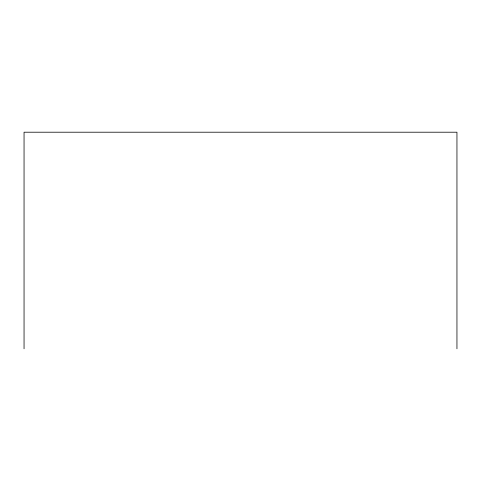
<?xml version="1.0" encoding="UTF-8"?>
<svg xmlns="http://www.w3.org/2000/svg" width="481" height="481" viewBox="0 0 481 481"><rect width="100%" height="100%" fill="white"/><g stroke="black" fill="none" stroke-linecap="round" stroke-linejoin="round"><path stroke-width="0.72" d="M456.95 348.791L456.95 132.209L24.05 132.209L24.05 348.791"/></g></svg>
